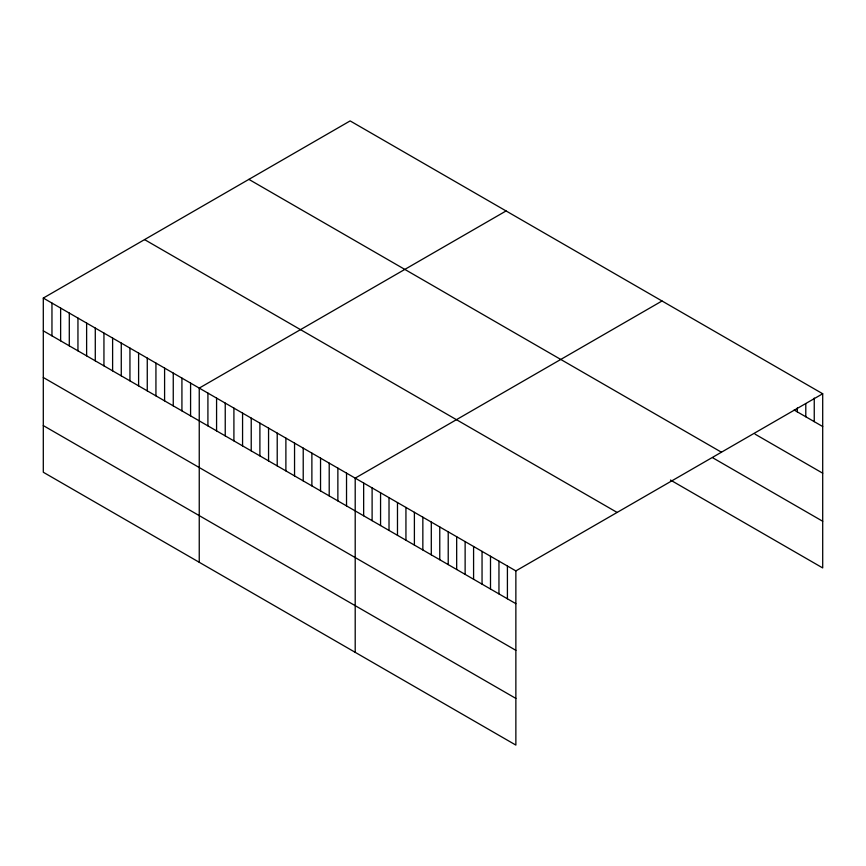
<?xml version="1.0" encoding="UTF-8"?>
<svg xmlns="http://www.w3.org/2000/svg" width="866" height="866" viewBox="0 0 866 866"><rect width="100%" height="100%" fill="white"/><g stroke="black" fill="none" stroke-linecap="round" stroke-linejoin="round"><path stroke-width="1.3" d="M43.3 298.066L515.865 570.9L515.865 745.085L43.3 472.251L43.3 298.066L350.135 120.915L822.7 393.749L822.7 567.934L670.479 480.056M506.08 210.947L199.245 388.098L199.245 562.283M662.025 300.989L355.201 478.129L355.201 652.325M515.865 570.9L822.7 393.749M794.154 410.051L822.7 426.527M755.044 434.137L822.7 473.193M248.878 179.37L721.443 452.214M712.761 457.8L822.7 521.267M144.557 239.601L617.122 512.445M43.3 330.834L515.865 603.667M43.3 377.5L515.865 650.334M43.3 425.585L515.865 698.418M814.246 398.046L814.246 421.645M805.791 403.653L805.791 416.762M797.326 407.94L797.326 411.88M507.411 566.018L507.411 598.785M498.957 561.136L498.957 593.903M490.502 556.253L490.502 589.021M482.048 551.371L482.048 584.139M473.583 546.489L473.583 579.257M465.129 541.607L465.129 574.375M456.674 536.725L456.674 569.492M448.22 531.843L448.22 564.61M439.766 526.961L439.766 559.728M431.3 522.079L431.3 554.846M422.846 517.197L422.846 549.964M414.392 512.315L414.392 545.082M405.938 507.433L405.938 540.2M397.483 502.54L397.483 535.318M389.018 497.658L389.018 530.436M380.564 492.776L380.564 525.554M372.109 487.894L372.109 520.672M363.655 483.012L363.655 515.79M346.53 473.128L346.53 505.906M337.87 468.127L337.87 500.905M329.21 463.126L329.21 495.904M320.539 458.125L320.539 490.903M311.879 453.124L311.879 485.902M303.219 448.123L303.219 480.89M294.548 443.121L294.548 475.889M285.888 438.12L285.888 470.887M277.217 433.119L277.217 465.886M268.557 428.118L268.557 460.885M259.897 423.117L259.897 455.884M251.227 418.105L251.227 450.883M242.567 413.104L242.567 445.882M233.907 408.103L233.907 440.881M225.236 403.101L225.236 435.879M216.576 398.1L216.576 430.878M207.916 393.099L207.916 425.877M190.585 383.097L190.585 415.864M181.925 378.096L181.925 410.863M173.254 373.094L173.254 405.862M164.594 368.093L164.594 400.861M155.934 363.092L155.934 395.859M147.263 358.08L147.263 390.858M138.603 353.079L138.603 385.857M129.943 348.078L129.943 380.856M121.272 343.077L121.272 375.855M112.612 338.076L112.612 370.854M103.942 333.074L103.942 365.853M95.282 328.073L95.282 360.851M86.622 323.072L86.622 355.85M77.951 318.071L77.951 350.838M69.291 313.07L69.291 345.837M60.631 308.069L60.631 340.836M51.96 303.068L51.96 335.835"/></g></svg>
